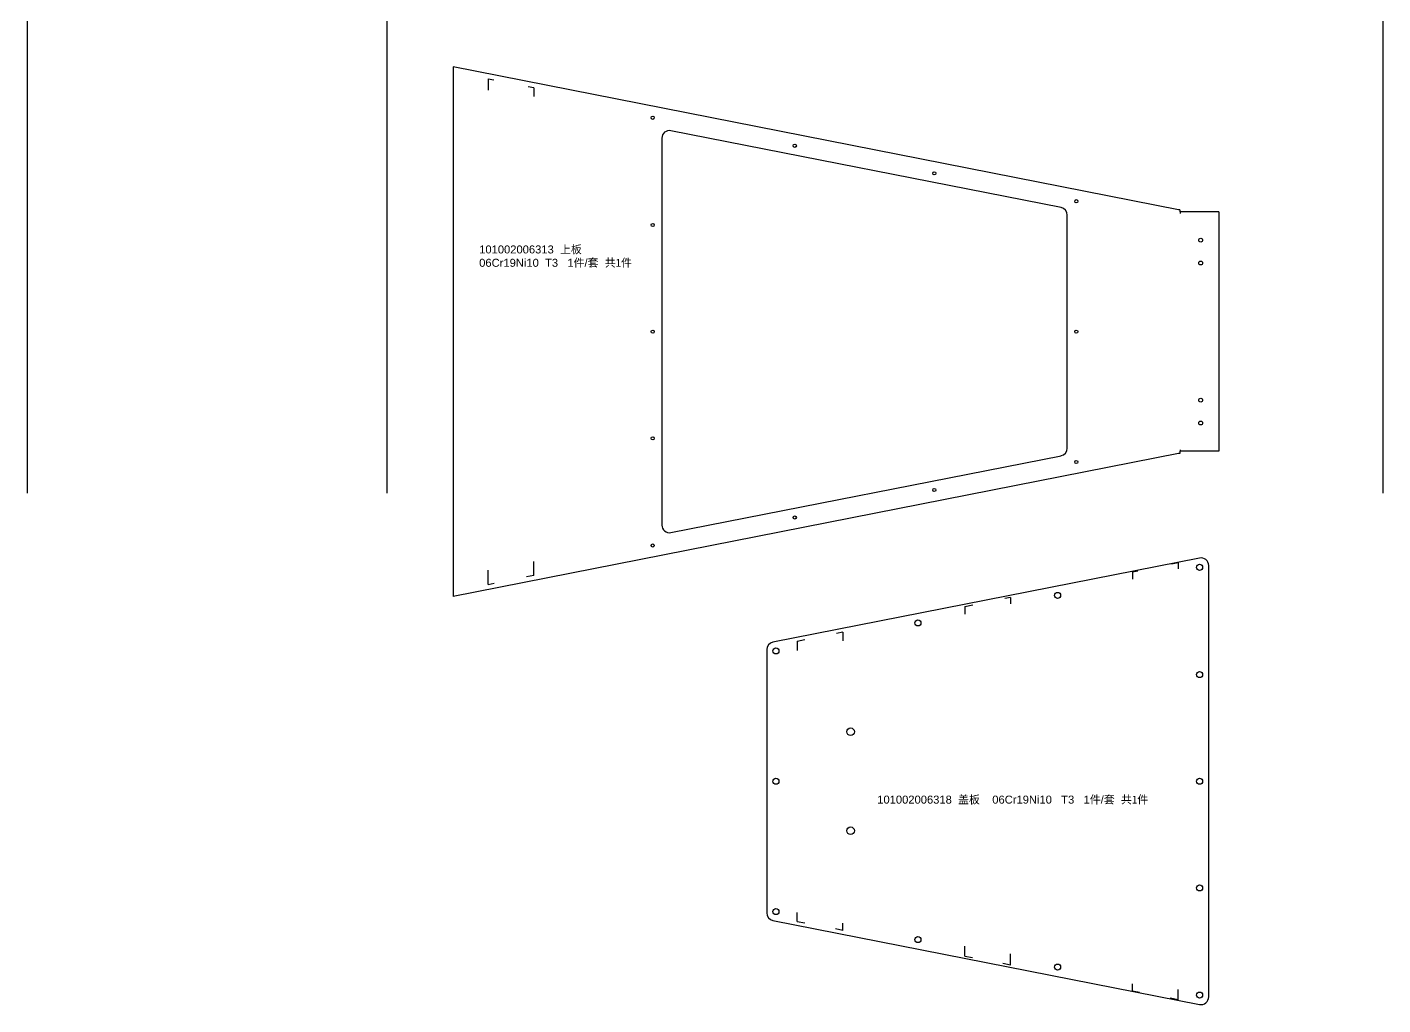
# Model space of a CAD drawing. Extents: x -9926 to 7440, y -3093 to 58.
# Drawn here: x -3187 to -1408, y -3093 to -1810 of the extents above; entities that cross this region are included whole.
import ezdxf

# ---------------------------------------------------------------- set-up
doc = ezdxf.new("R2010")
doc.units = 0
doc.header["$MEASUREMENT"] = 0
doc.linetypes.add('CENTERX2', pattern=[20.32, 12.7, -2.54, 2.54, -2.54])
doc.layers.get('0').update_dxf_attribs({"linetype": 'CONTINUOUS'})
doc.styles.get("Standard").update_dxf_attribs({"font": 'arial.ttf'})

# ---------------------------------------------------------------- blocks, each defined once
blk = doc.blocks.new('101002006313')
at = {"color": 7}
blk.add_line((-3470.6, 1178.4), (-3470.6, 483.4), dxfattribs=at)
at = {"color": 7, "linetype": 'CONTINUOUS'}
for p, q in [((-3470.6, 1178.4), (-3470.3, 1178.4)), ((-2518.5, 990.9), (-3470.3, 1178.4)), ((-2672.6, 993.7), (-3184.6, 1094.6)), ((-3196.6, 1084.8), (-3196.6, 577)), ((-2664.6, 677.9), (-2664.6, 983.9)), ((-2516.7, 990.9), (-2518.5, 990.9)), ((-2516.7, 990.9), (-2516.7, 987.9)), ((-2465.4, 987.9), (-2516.7, 987.9)), ((-2465.4, 987.9), (-2465.4, 673.9)), ((-2518.5, 670.9), (-3470.3, 483.4)), ((-3184.6, 567.1), (-2672.6, 668)), ((-2516.7, 670.9), (-2518.5, 670.9)), ((-2465.4, 673.9), (-2516.7, 673.9)), ((-2516.7, 673.9), (-2516.7, 670.9)), ((-3470.6, 483.4), (-3470.3, 483.4))]:
    blk.add_line(p, q, dxfattribs=at)
at = {"color": 6, "linetype": 'CONTINUOUS'}
for p, q in [((-3424.6, 1162.7), (-3424.6, 1148)), ((-3424.6, 1162.7), (-3417.1, 1161.2)), ((-3364.6, 1150.9), (-3372.1, 1152.4)), ((-3364.6, 1150.9), (-3364.6, 1139.7)), ((-3424.6, 499.1), (-3424.6, 518)), ((-3364.6, 510.9), (-3364.6, 529)), ((-3424.6, 499.1), (-3416.5, 500.7)), ((-3364.6, 510.9), (-3374.1, 509))]:
    blk.add_line(p, q, dxfattribs=at)
at = {"color": 7, "linetype": 'CENTERX2'}
for p, q in [((-2515.7, 985.9), (-2515.7, 987.9)), ((-2515.7, 673.9), (-2515.7, 675.9))]:
    blk.add_line(p, q, dxfattribs=at)
at = {"color": 7, "linetype": 'CONTINUOUS'}
for centre, radius in [((-3208.6, 1111.6), 2.1), ((-3022.1, 1074.8), 2.1), ((-2839, 1038.7), 2.1), ((-2652.6, 1002), 2.1), ((-3208.6, 970.9), 2.1), ((-2489.4, 950.9), 2.5), ((-2489.4, 920.9), 2.5), ((-3208.6, 830.9), 2.1), ((-2652.6, 830.9), 2.1), ((-2489.4, 740.9), 2.5), ((-2489.4, 710.9), 2.5), ((-3208.6, 690.9), 2.1), ((-2652.6, 659.8), 2.1), ((-2839, 623), 2.1), ((-3022.1, 586.9), 2.1), ((-3208.6, 550.2), 2.1)]:
    blk.add_circle(centre, radius, dxfattribs=at)
for centre, start, end in [((-3186.6, 1084.8), 78.8507, 180), ((-2674.6, 983.9), 0, 78.8507), ((-2674.6, 677.9), 281.1493, 0), ((-3186.6, 577), 180, 281.1493)]:
    blk.add_arc(centre, 10, start, end, dxfattribs=at)
at = {"color": 3, "insert": (-3436.3, 944), "char_height": 10.5, "width": 219.477, "attachment_point": 1}
blk.add_mtext('101002006313  {\\fSimSun|b0|i0|c134|p54;上板}    06Cr19Ni10  T3   1{\\fSimSun|b0|i0|c134|p54;件}/{\\fSimSun|b0|i0|c134|p54;套}  {\\fSimSun|b0|i0|c134|p54;共1件}', dxfattribs=at)
blk = doc.blocks.new('101002006318')
at = {"color": 7, "linetype": 'CONTINUOUS'}
for p, q in [((-1428.6, 309.3), (-1988.6, 198.9)), ((-1416.7, -266.8), (-1416.7, 299.5)), ((-1996.7, 189.1), (-1996.7, -156.4)), ((-1988.6, -166.2), (-1428.6, -276.6))]:
    blk.add_line(p, q, dxfattribs=at)
at = {"color": 6, "linetype": 'CONTINUOUS'}
for p, q in [((-1456.7, 303.1), (-1465.7, 301.4)), ((-1456.7, 303.1), (-1456.7, 295.3)), ((-1516.7, 291.4), (-1509.9, 292.7)), ((-1516.7, 291.4), (-1516.7, 281.6)), ((-1676.7, 257.6), (-1684.1, 256.2)), ((-1676.7, 257.6), (-1676.7, 249.2)), ((-1736.7, 245.9), (-1726.2, 247.9)), ((-1736.7, 245.9), (-1736.7, 235.8)), ((-1956.7, 200.4), (-1946.7, 202.3)), ((-1956.7, 200.4), (-1956.7, 187.9)), ((-1896.7, 212.1), (-1905.3, 210.4)), ((-1896.7, 212.1), (-1896.7, 200.8)), ((-1956.7, -167.6), (-1956.7, -155.7)), ((-1956.7, -167.6), (-1946.7, -169.6)), ((-1896.7, -179.4), (-1906.4, -177.5)), ((-1896.7, -179.4), (-1896.7, -170)), ((-1736.7, -213.1), (-1736.7, -200)), ((-1736.7, -213.1), (-1726.8, -215.1)), ((-1676.7, -224.9), (-1676.7, -210.1)), ((-1676.7, -224.9), (-1686.7, -223)), ((-1516.7, -258.6), (-1516.7, -249.4)), ((-1516.7, -258.6), (-1507.5, -260.4)), ((-1456.7, -270.4), (-1456.7, -256.9)), ((-1456.7, -270.4), (-1467.4, -268.3))]:
    blk.add_line(p, q, dxfattribs=at)
at = {"color": 7, "linetype": 'CONTINUOUS'}
for centre in [(-1428.7, 297.1), (-1615.1, 260.3), (-1798.3, 224.2), (-1984.7, 187.5), (-1428.7, 156.4), (-1984.7, 16.4), (-1428.7, 16.4), (-1428.7, -123.6), (-1984.7, -154.7), (-1798.3, -191.5), (-1615.1, -227.6), (-1428.7, -264.3)]:
    blk.add_circle(centre, 4, dxfattribs=at)
at = {"color": 6, "linetype": 'CONTINUOUS'}
for centre in [(-1886.7, 81.4), (-1886.7, -48.6)]:
    blk.add_circle(centre, 5, dxfattribs=at)
at = {"color": 7, "linetype": 'CONTINUOUS'}
for centre, start, end in [((-1426.7, 299.5), 0, 101.1484), ((-1986.7, 189.1), 101.1484, 180), ((-1986.7, -156.4), 180, 258.8516), ((-1426.7, -266.8), 258.8516, 0)]:
    blk.add_arc(centre, 10, start, end, dxfattribs=at)
at = {"color": 3, "insert": (-1496.1, -2.5), "char_height": 10.5, "width": 1218.863, "attachment_point": 3}
blk.add_mtext('101002006318  {\\fSimSun|b0|i0|c134|p54;盖板}    06Cr19Ni10   T3   1{\\fSimSun|b0|i0|c134|p54;件}/{\\fSimSun|b0|i0|c134|p54;套}  {\\fSimSun|b0|i0|c134|p54;共1件}', dxfattribs=at)

msp = doc.modelspace()

# ---------------------------------------------------------------- linework, layer by layer
at = {"color": 1}
for p, q in [((-3187.40175, 34.82289), (-3187.40175, -2421.63551)), ((-2715.20061, 34.82289), (-2715.20061, -2421.63551)), ((-1408.0505, 34.82289), (-1408.0505, -2421.63551))]:
    msp.add_line(p, q, dxfattribs=at)

# ---------------------------------------------------------------- block references
for name, p in [('101002006313', (842.20543, -3040.49294)), ('101002006318', (-219.94922, -2816.12193))]:
    msp.add_blockref(name, p, dxfattribs=at)

doc.saveas('drawing.dxf')
